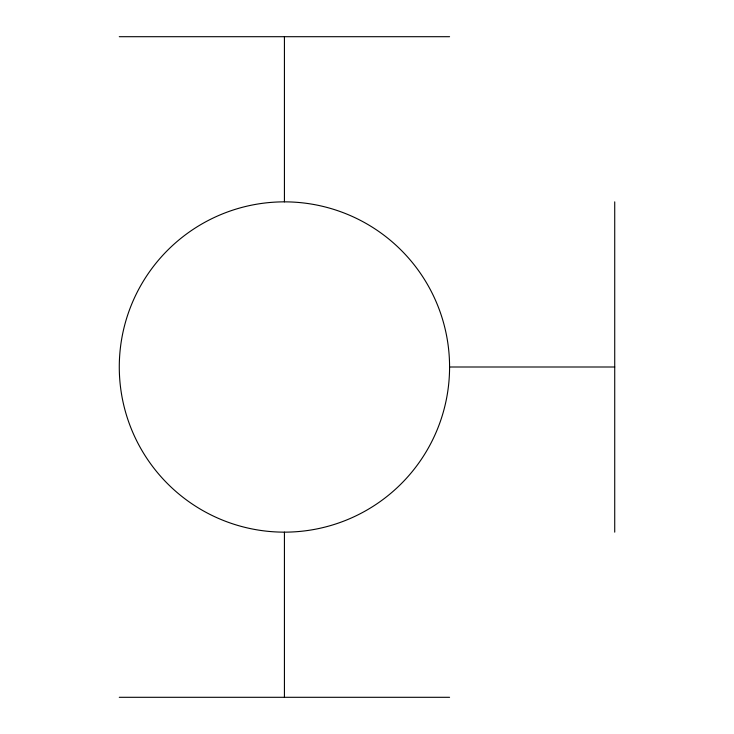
<?xml version="1.0" encoding="UTF-8"?>
<svg xmlns="http://www.w3.org/2000/svg" width="734" height="734" viewBox="0 0 734 734"><rect width="100%" height="100%" fill="white"/><g stroke="black" fill="none" stroke-linecap="round" stroke-linejoin="round"><path stroke-width="1.1" d="M119.275 36.7L449.575 36.7M449.575 367A165.15 165.15 0 0 1 201.85 510.02A165.15 165.15 0 0 1 201.85 223.98A165.15 165.15 0 0 1 449.575 367L614.725 367M119.275 697.3L449.575 697.3M614.725 201.85L614.725 532.15M284.425 36.7L284.425 201.85M284.425 532.15L284.425 697.3"/></g></svg>
